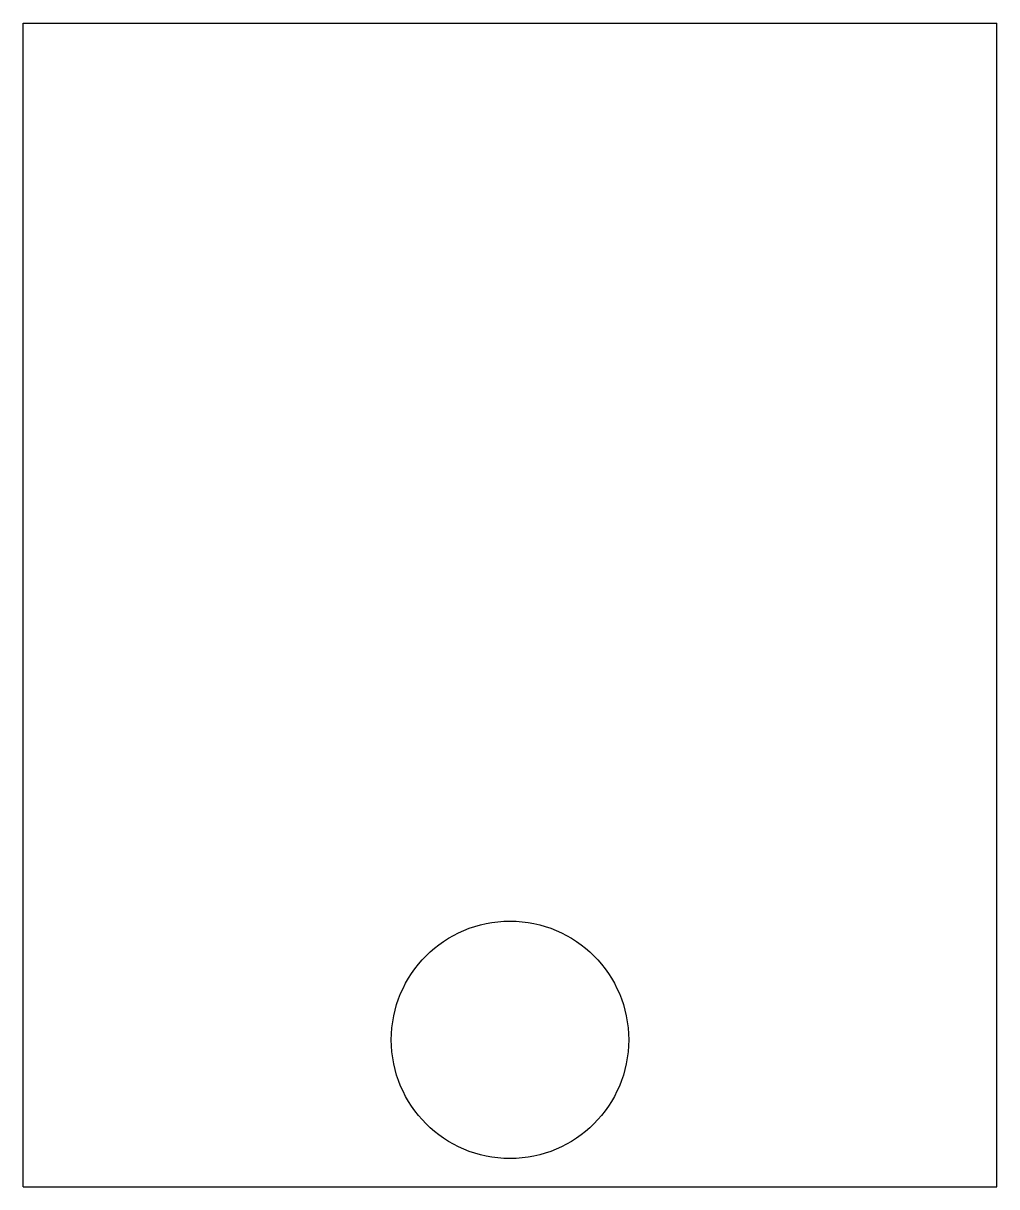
# Model space of a CAD drawing. Header units: inches. Extents: x 0 to 7.3, y 0 to 8.73.
import ezdxf

# ---------------------------------------------------------------- set-up
doc = ezdxf.new("R2010")
doc.units = ezdxf.units.IN
doc.header["$MEASUREMENT"] = 0
doc.layers.add('CUT', color=7, linetype='Continuous')

msp = doc.modelspace()

# ---------------------------------------------------------------- linework, layer by layer
at = {"layer": 'CUT'}
for p, q in [((0, 0), (0, 8.727)), ((0, 8.727), (7.3043, 8.727)), ((7.3043, 0), (7.3043, 8.727)), ((0, 0), (7.3043, 0))]:
    msp.add_line(p, q, dxfattribs=at)
msp.add_circle((3.6522, 1.102), 0.8906, dxfattribs=at)

doc.saveas('drawing.dxf')
